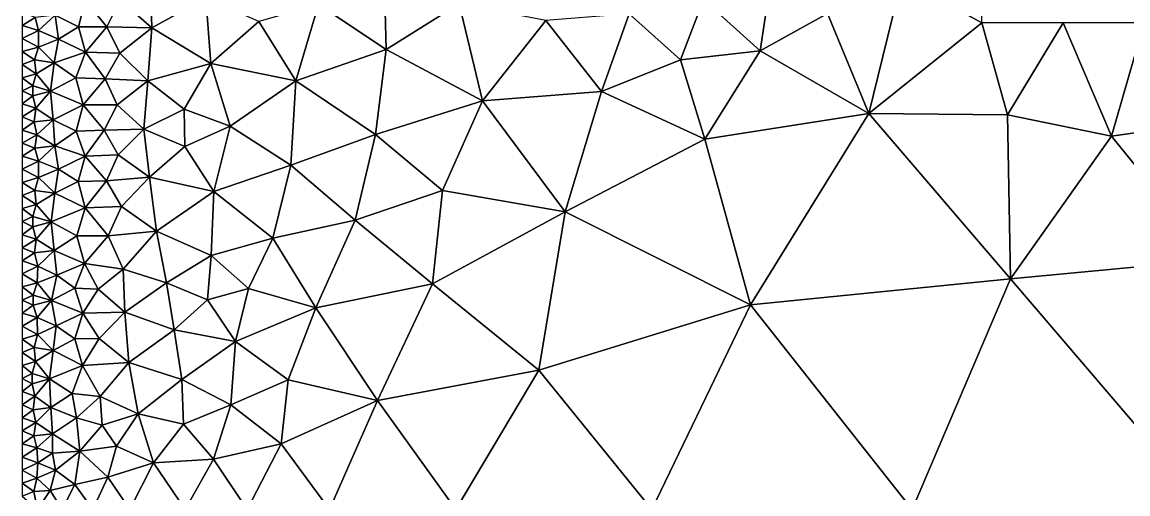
# Model space of a CAD drawing. Header units: metres. Extents: x 0 to 72, y -280 to 0.
# Drawn here: x 0.2 to 17.25, y -19.76 to -12.49 of the extents above; entities that cross this region are included whole.
import ezdxf

# ---------------------------------------------------------------- set-up
doc = ezdxf.new("R2010")
doc.units = ezdxf.units.M

msp = doc.modelspace()

# ---------------------------------------------------------------- linework, layer by layer
at = {"layer": 'layer', "color": 0}
for points in [[(15, -12.5), (15, -11.2324), (13.7647, -11.8208)], [(2.17576, -11.7215), (1.71308, -12.1501), (2.20119, -12.5766)], [(2.17576, -11.7215), (2.20119, -12.5766), (3.03278, -12.1165)], [(4.77172, -12.2172), (5.81205, -12.9135), (5.78254, -11.7251)], [(5.81205, -12.9135), (6.93881, -12.207), (5.78254, -11.7251)], [(11.5785, -12.9346), (11.75, -11.8024), (10.7082, -12.1405)], [(11.5785, -12.9346), (12.618, -12.3588), (11.75, -11.8024)], [(13.2531, -13.8964), (13.7647, -11.8208), (12.618, -12.3588)], [(15, -12.5), (13.7647, -11.8208), (13.2531, -13.8964)], [(1.17318, -12.1591), (0.710175, -12.3848), (1.06741, -12.5608)], [(1.17318, -12.1591), (1.06741, -12.5608), (1.50824, -12.5606)], [(1.17318, -12.1591), (1.50824, -12.5606), (1.71308, -12.1501)], [(1.71308, -12.1501), (1.50824, -12.5606), (2.20119, -12.5766)], [(3.03278, -12.1165), (2.20119, -12.5766), (3.11184, -13.1265)], [(3.11184, -13.1265), (3.85013, -12.4797), (3.03278, -12.1165)], [(4.42236, -13.3934), (4.77172, -12.2172), (3.85013, -12.4797)], [(4.42236, -13.3934), (5.81205, -12.9135), (4.77172, -12.2172)], [(5.81205, -12.9135), (7.29832, -13.7023), (6.93881, -12.207)], [(7.29832, -13.7023), (8.27273, -12.466), (6.93881, -12.207)], [(9.5618, -12.3629), (10.3521, -13.0687), (10.7082, -12.1405)], [(10.3521, -13.0687), (11.5785, -12.9346), (10.7082, -12.1405)], [(0.2, -12.3387), (0.2, -12.5403), (0.39893, -12.4185)], [(0.39893, -12.4185), (0.2, -12.5403), (0.453305, -12.6184)], [(0.39893, -12.4185), (0.453305, -12.6184), (0.710175, -12.3848)], [(0.710175, -12.3848), (0.453305, -12.6184), (0.759848, -12.7512)], [(0.710175, -12.3848), (0.759848, -12.7512), (1.06741, -12.5608)], [(9.13529, -13.5573), (9.5618, -12.3629), (8.27273, -12.466)], [(9.13529, -13.5573), (10.3521, -13.0687), (9.5618, -12.3629)], [(13.2531, -13.8964), (12.618, -12.3588), (11.5785, -12.9346)], [(0.2, -12.5403), (0.2, -12.7419), (0.453305, -12.6184)], [(1.06741, -12.5608), (0.759848, -12.7512), (1.17878, -12.9531)], [(1.06741, -12.5608), (1.17878, -12.9531), (1.50824, -12.5606)], [(1.50824, -12.5606), (1.17878, -12.9531), (1.70466, -12.969)], [(1.50824, -12.5606), (1.70466, -12.969), (2.20119, -12.5766)], [(2.20119, -12.5766), (1.70466, -12.969), (2.13798, -13.3951)], [(2.20119, -12.5766), (2.13798, -13.3951), (3.11184, -13.1265)], [(3.11184, -13.1265), (4.42236, -13.3934), (3.85013, -12.4797)], [(7.29832, -13.7023), (9.13529, -13.5573), (8.27273, -12.466)], [(15.394, -13.9213), (15, -12.5), (13.2531, -13.8964)], [(16.25, -12.5), (15, -12.5), (15.394, -13.9213)], [(16.9991, -14.2501), (16.25, -12.5), (15.394, -13.9213)], [(17.5, -12.5), (16.25, -12.5), (16.9991, -14.2501)], [(17.5, -12.5), (16.9991, -14.2501), (18.8641, -13.9804)], [(0.453305, -12.6184), (0.2, -12.7419), (0.4504, -12.8744)], [(0.2, -12.7419), (0.2, -12.9435), (0.4504, -12.8744)], [(0.453305, -12.6184), (0.4504, -12.8744), (0.759848, -12.7512)], [(0.759848, -12.7512), (0.4504, -12.8744), (0.695947, -13.1195)], [(0.759848, -12.7512), (0.695947, -13.1195), (1.17878, -12.9531)], [(0.4504, -12.8744), (0.2, -12.9435), (0.392579, -13.0733)], [(0.2, -12.9435), (0.2, -13.1452), (0.392579, -13.0733)], [(0.4504, -12.8744), (0.392579, -13.0733), (0.695947, -13.1195)], [(1.17878, -12.9531), (0.695947, -13.1195), (1.02924, -13.3501)], [(1.17878, -12.9531), (1.02924, -13.3501), (1.47905, -13.3649)], [(1.17878, -12.9531), (1.47905, -13.3649), (1.70466, -12.969)], [(4.42236, -13.3934), (5.64948, -14.2238), (5.81205, -12.9135)], [(5.64948, -14.2238), (7.29832, -13.7023), (5.81205, -12.9135)], [(10.7274, -14.2942), (11.5785, -12.9346), (10.3521, -13.0687)], [(10.7274, -14.2942), (13.2531, -13.8964), (11.5785, -12.9346)], [(0.392579, -13.0733), (0.2, -13.1452), (0.415438, -13.285)], [(0.392579, -13.0733), (0.415438, -13.285), (0.695947, -13.1195)], [(0.695947, -13.1195), (0.415438, -13.285), (0.638955, -13.5533)], [(0.695947, -13.1195), (0.638955, -13.5533), (1.02924, -13.3501)], [(1.70466, -12.969), (1.47905, -13.3649), (2.13798, -13.3951)], [(2.69694, -13.8322), (3.11184, -13.1265), (2.13798, -13.3951)], [(3.40993, -14.0931), (3.11184, -13.1265), (2.69694, -13.8322)], [(3.40993, -14.0931), (4.42236, -13.3934), (3.11184, -13.1265)], [(9.13529, -13.5573), (10.7274, -14.2942), (10.3521, -13.0687)], [(0.2, -13.1452), (0.2, -13.3468), (0.415438, -13.285)], [(0.415438, -13.285), (0.2, -13.3468), (0.363928, -13.4722)], [(0.415438, -13.285), (0.363928, -13.4722), (0.638955, -13.5533)], [(0.2, -13.3468), (0.2, -13.5484), (0.363928, -13.4722)], [(1.02924, -13.3501), (0.638955, -13.5533), (1.14305, -13.764)], [(1.02924, -13.3501), (1.14305, -13.764), (1.47905, -13.3649)], [(1.47905, -13.3649), (1.14305, -13.764), (1.66521, -13.7628)], [(1.47905, -13.3649), (1.66521, -13.7628), (2.13798, -13.3951)], [(2.13798, -13.3951), (1.66521, -13.7628), (2.07886, -14.1382)], [(2.13798, -13.3951), (2.07886, -14.1382), (2.69694, -13.8322)], [(4.34175, -14.6962), (4.42236, -13.3934), (3.40993, -14.0931)], [(4.34175, -14.6962), (5.64948, -14.2238), (4.42236, -13.3934)], [(0.363928, -13.4722), (0.2, -13.5484), (0.363168, -13.6282)], [(0.2, -13.5484), (0.2, -13.75), (0.363168, -13.6282)], [(0.363168, -13.6282), (0.2, -13.75), (0.411159, -13.8174)], [(0.363928, -13.4722), (0.363168, -13.6282), (0.638955, -13.5533)], [(0.363168, -13.6282), (0.411159, -13.8174), (0.638955, -13.5533)], [(0.638955, -13.5533), (0.411159, -13.8174), (0.678952, -13.9934)], [(0.638955, -13.5533), (0.678952, -13.9934), (1.14305, -13.764)], [(8.57188, -15.415), (9.13529, -13.5573), (7.29832, -13.7023)], [(8.57188, -15.415), (10.7274, -14.2942), (9.13529, -13.5573)], [(0.2, -13.75), (0.2, -13.9516), (0.411159, -13.8174)], [(1.14305, -13.764), (0.678952, -13.9934), (1.0353, -14.1722)], [(1.14305, -13.764), (1.0353, -14.1722), (1.46534, -14.1544)], [(1.14305, -13.764), (1.46534, -14.1544), (1.66521, -13.7628)], [(1.66521, -13.7628), (1.46534, -14.1544), (2.07886, -14.1382)], [(5.64948, -14.2238), (6.68042, -15.0872), (7.29832, -13.7023)], [(6.68042, -15.0872), (8.57188, -15.415), (7.29832, -13.7023)], [(0.411159, -13.8174), (0.2, -13.9516), (0.384025, -14.0282)], [(0.2, -13.9516), (0.2, -14.1532), (0.384025, -14.0282)], [(0.411159, -13.8174), (0.384025, -14.0282), (0.678952, -13.9934)], [(2.69694, -13.8322), (2.07886, -14.1382), (2.70825, -14.4092)], [(2.70825, -14.4092), (3.40993, -14.0931), (2.69694, -13.8322)], [(11.4289, -16.8451), (13.2531, -13.8964), (10.7274, -14.2942)], [(11.4289, -16.8451), (15.4405, -16.4448), (13.2531, -13.8964)], [(15.394, -13.9213), (13.2531, -13.8964), (15.4405, -16.4448)], [(16.9991, -14.2501), (15.394, -13.9213), (15.4405, -16.4448)], [(18.8641, -13.9804), (16.9991, -14.2501), (18.5458, -16.1539)], [(0.384025, -14.0282), (0.2, -14.1532), (0.427647, -14.2262)], [(0.384025, -14.0282), (0.427647, -14.2262), (0.678952, -13.9934)], [(0.678952, -13.9934), (0.427647, -14.2262), (0.704231, -14.3952)], [(0.678952, -13.9934), (0.704231, -14.3952), (1.0353, -14.1722)], [(1.46534, -14.1544), (1.68081, -14.5332), (2.07886, -14.1382)], [(2.07886, -14.1382), (1.68081, -14.5332), (2.16651, -14.8809)], [(2.07886, -14.1382), (2.16651, -14.8809), (2.70825, -14.4092)], [(3.15649, -15.0996), (3.40993, -14.0931), (2.70825, -14.4092)], [(3.15649, -15.0996), (4.34175, -14.6962), (3.40993, -14.0931)], [(0.2, -14.1532), (0.2, -14.3548), (0.427647, -14.2262)], [(0.427647, -14.2262), (0.2, -14.3548), (0.397121, -14.4326)], [(0.427647, -14.2262), (0.397121, -14.4326), (0.704231, -14.3952)], [(1.0353, -14.1722), (0.704231, -14.3952), (1.17366, -14.5561)], [(1.0353, -14.1722), (1.17366, -14.5561), (1.46534, -14.1544)], [(1.46534, -14.1544), (1.17366, -14.5561), (1.68081, -14.5332)], [(5.3351, -15.5438), (5.64948, -14.2238), (4.34175, -14.6962)], [(5.3351, -15.5438), (6.68042, -15.0872), (5.64948, -14.2238)], [(8.57188, -15.415), (11.4289, -16.8451), (10.7274, -14.2942)], [(15.4405, -16.4448), (18.5458, -16.1539), (16.9991, -14.2501)], [(0.2, -14.3548), (0.2, -14.5565), (0.397121, -14.4326)], [(0.397121, -14.4326), (0.2, -14.5565), (0.452024, -14.631)], [(0.397121, -14.4326), (0.452024, -14.631), (0.704231, -14.3952)], [(0.704231, -14.3952), (0.452024, -14.631), (0.75851, -14.7572)], [(0.704231, -14.3952), (0.75851, -14.7572), (1.17366, -14.5561)], [(2.16651, -14.8809), (3.15649, -15.0996), (2.70825, -14.4092)], [(0.2, -14.5565), (0.2, -14.7581), (0.452024, -14.631)], [(0.452024, -14.631), (0.2, -14.7581), (0.451381, -14.8868)], [(0.452024, -14.631), (0.451381, -14.8868), (0.75851, -14.7572)], [(1.17366, -14.5561), (0.75851, -14.7572), (1.06348, -14.9462)], [(1.17366, -14.5561), (1.06348, -14.9462), (1.50005, -14.9342)], [(1.17366, -14.5561), (1.50005, -14.9342), (1.68081, -14.5332)], [(1.68081, -14.5332), (1.50005, -14.9342), (2.16651, -14.8809)], [(0.2, -14.7581), (0.2, -14.9597), (0.451381, -14.8868)], [(0.75851, -14.7572), (0.451381, -14.8868), (0.702032, -15.1283)], [(0.75851, -14.7572), (0.702032, -15.1283), (1.06348, -14.9462)], [(4.0642, -15.8195), (4.34175, -14.6962), (3.15649, -15.0996)], [(4.0642, -15.8195), (5.3351, -15.5438), (4.34175, -14.6962)], [(0.451381, -14.8868), (0.2, -14.9597), (0.39463, -15.087)], [(0.2, -14.9597), (0.2, -15.1613), (0.39463, -15.087)], [(0.451381, -14.8868), (0.39463, -15.087), (0.702032, -15.1283)], [(1.06348, -14.9462), (0.702032, -15.1283), (1.17394, -15.3537)], [(1.06348, -14.9462), (1.17394, -15.3537), (1.50005, -14.9342)], [(1.50005, -14.9342), (1.17394, -15.3537), (1.7307, -15.3332)], [(1.50005, -14.9342), (1.7307, -15.3332), (2.16651, -14.8809)], [(2.16651, -14.8809), (1.7307, -15.3332), (2.27349, -15.7132)], [(2.27349, -15.7132), (3.15649, -15.0996), (2.16651, -14.8809)], [(0.39463, -15.087), (0.2, -15.1613), (0.418775, -15.2992)], [(0.2, -15.1613), (0.2, -15.3629), (0.418775, -15.2992)], [(0.39463, -15.087), (0.418775, -15.2992), (0.702032, -15.1283)], [(0.702032, -15.1283), (0.418775, -15.2992), (0.648186, -15.5677)], [(0.702032, -15.1283), (0.648186, -15.5677), (1.17394, -15.3537)], [(3.11471, -16.0848), (3.15649, -15.0996), (2.27349, -15.7132)], [(3.11471, -16.0848), (4.0642, -15.8195), (3.15649, -15.0996)], [(6.52996, -16.5228), (6.68042, -15.0872), (5.3351, -15.5438)], [(6.52996, -16.5228), (8.57188, -15.415), (6.68042, -15.0872)], [(0.418775, -15.2992), (0.2, -15.3629), (0.366973, -15.4876)], [(0.418775, -15.2992), (0.366973, -15.4876), (0.648186, -15.5677)], [(1.17394, -15.3537), (1.52544, -15.7815), (1.7307, -15.3332)], [(1.7307, -15.3332), (1.52544, -15.7815), (2.27349, -15.7132)], [(0.2, -15.3629), (0.2, -15.5645), (0.366973, -15.4876)], [(0.366973, -15.4876), (0.2, -15.5645), (0.366534, -15.6439)], [(0.366973, -15.4876), (0.366534, -15.6439), (0.648186, -15.5677)], [(1.17394, -15.3537), (0.648186, -15.5677), (1.04204, -15.7844)], [(1.17394, -15.3537), (1.04204, -15.7844), (1.52544, -15.7815)], [(6.52996, -16.5228), (8.1689, -17.8525), (8.57188, -15.415)], [(8.1689, -17.8525), (11.4289, -16.8451), (8.57188, -15.415)], [(0.2, -15.5645), (0.2, -15.7661), (0.366534, -15.6439)], [(0.366534, -15.6439), (0.2, -15.7661), (0.416351, -15.8338)], [(0.366534, -15.6439), (0.416351, -15.8338), (0.648186, -15.5677)], [(0.648186, -15.5677), (0.416351, -15.8338), (0.691861, -16.0113)], [(0.648186, -15.5677), (0.691861, -16.0113), (1.04204, -15.7844)], [(4.73061, -16.8934), (5.3351, -15.5438), (4.0642, -15.8195)], [(4.73061, -16.8934), (6.52996, -16.5228), (5.3351, -15.5438)], [(0.2, -15.7661), (0.2, -15.9677), (0.416351, -15.8338)], [(0.416351, -15.8338), (0.2, -15.9677), (0.390338, -16.0463)], [(0.416351, -15.8338), (0.390338, -16.0463), (0.691861, -16.0113)], [(1.04204, -15.7844), (0.691861, -16.0113), (1.16412, -16.2089)], [(1.04204, -15.7844), (1.16412, -16.2089), (1.52544, -15.7815)], [(1.52544, -15.7815), (1.16412, -16.2089), (1.75956, -16.2971)], [(1.52544, -15.7815), (1.75956, -16.2971), (2.27349, -15.7132)], [(2.27349, -15.7132), (1.75956, -16.2971), (2.4248, -16.5101)], [(2.4248, -16.5101), (3.11471, -16.0848), (2.27349, -15.7132)], [(3.69265, -16.597), (4.0642, -15.8195), (3.11471, -16.0848)], [(3.69265, -16.597), (4.73061, -16.8934), (4.0642, -15.8195)], [(0.2, -15.9677), (0.2, -16.1694), (0.390338, -16.0463)], [(0.390338, -16.0463), (0.441978, -16.2498), (0.691861, -16.0113)], [(0.691861, -16.0113), (0.441978, -16.2498), (0.734431, -16.3914)], [(0.691861, -16.0113), (0.734431, -16.3914), (1.16412, -16.2089)], [(0.390338, -16.0463), (0.2, -16.1694), (0.441978, -16.2498)], [(0.2, -16.1694), (0.2, -16.371), (0.441978, -16.2498)], [(2.4248, -16.5101), (3.05641, -16.7687), (3.11471, -16.0848)], [(3.05641, -16.7687), (3.69265, -16.597), (3.11471, -16.0848)], [(15.4405, -16.4448), (18.4813, -20), (18.5458, -16.1539)], [(0.441978, -16.2498), (0.2, -16.371), (0.434167, -16.5101)], [(0.441978, -16.2498), (0.434167, -16.5101), (0.734431, -16.3914)], [(1.16412, -16.2089), (0.734431, -16.3914), (1.01479, -16.5925)], [(1.16412, -16.2089), (1.01479, -16.5925), (1.37446, -16.6075)], [(1.16412, -16.2089), (1.37446, -16.6075), (1.75956, -16.2971)], [(1.75956, -16.2971), (1.37446, -16.6075), (1.78502, -16.9619)], [(1.75956, -16.2971), (1.78502, -16.9619), (2.4248, -16.5101)], [(0.2, -16.371), (0.2, -16.5726), (0.434167, -16.5101)], [(0.434167, -16.5101), (0.2, -16.5726), (0.372529, -16.6979)], [(0.434167, -16.5101), (0.372529, -16.6979), (0.654449, -16.7793)], [(0.734431, -16.3914), (0.434167, -16.5101), (0.654449, -16.7793)], [(0.734431, -16.3914), (0.654449, -16.7793), (1.01479, -16.5925)], [(1.78502, -16.9619), (2.54586, -17.2328), (2.4248, -16.5101)], [(2.54586, -17.2328), (3.05641, -16.7687), (2.4248, -16.5101)], [(5.67979, -18.3242), (6.52996, -16.5228), (4.73061, -16.8934)], [(5.67979, -18.3242), (8.1689, -17.8525), (6.52996, -16.5228)], [(11.4289, -16.8451), (13.9211, -20), (15.4405, -16.4448)], [(13.9211, -20), (18.4813, -20), (15.4405, -16.4448)], [(0.2, -16.5726), (0.2, -16.7742), (0.372529, -16.6979)], [(0.372529, -16.6979), (0.2, -16.7742), (0.37212, -16.854)], [(0.372529, -16.6979), (0.37212, -16.854), (0.654449, -16.7793)], [(1.01479, -16.5925), (0.654449, -16.7793), (1.13806, -16.9782)], [(1.01479, -16.5925), (1.13806, -16.9782), (1.37446, -16.6075)], [(1.37446, -16.6075), (1.13806, -16.9782), (1.78502, -16.9619)], [(3.48838, -17.4138), (3.69265, -16.597), (3.05641, -16.7687)], [(3.48838, -17.4138), (4.73061, -16.8934), (3.69265, -16.597)], [(0.2, -16.7742), (0.2, -16.9758), (0.37212, -16.854)], [(0.37212, -16.854), (0.2, -16.9758), (0.432083, -17.0435)], [(0.37212, -16.854), (0.432083, -17.0435), (0.654449, -16.7793)], [(0.654449, -16.7793), (0.432083, -17.0435), (0.726992, -17.1707)], [(0.654449, -16.7793), (0.726992, -17.1707), (1.13806, -16.9782)], [(2.54586, -17.2328), (3.48838, -17.4138), (3.05641, -16.7687)], [(8.1689, -17.8525), (9.9111, -20), (11.4289, -16.8451)], [(9.9111, -20), (13.9211, -20), (11.4289, -16.8451)], [(0.2, -16.9758), (0.2, -17.1774), (0.432083, -17.0435)], [(0.432083, -17.0435), (0.2, -17.1774), (0.437233, -17.3044)], [(0.432083, -17.0435), (0.437233, -17.3044), (0.726992, -17.1707)], [(1.13806, -16.9782), (0.726992, -17.1707), (1.01486, -17.37)], [(1.13806, -16.9782), (1.01486, -17.37), (1.38614, -17.3666)], [(1.13806, -16.9782), (1.38614, -17.3666), (1.78502, -16.9619)], [(1.38614, -17.3666), (1.84606, -17.7349), (1.78502, -16.9619)], [(1.84606, -17.7349), (2.54586, -17.2328), (1.78502, -16.9619)], [(3.48838, -17.4138), (4.30378, -18.0054), (4.73061, -16.8934)], [(4.30378, -18.0054), (5.67979, -18.3242), (4.73061, -16.8934)], [(0.2, -17.1774), (0.2, -17.379), (0.437233, -17.3044)], [(0.726992, -17.1707), (0.437233, -17.3044), (0.676802, -17.5495)], [(0.726992, -17.1707), (0.676802, -17.5495), (1.01486, -17.37)], [(0.437233, -17.3044), (0.2, -17.379), (0.384825, -17.5067)], [(0.2, -17.379), (0.2, -17.5806), (0.384825, -17.5067)], [(0.437233, -17.3044), (0.384825, -17.5067), (0.676802, -17.5495)], [(1.01486, -17.37), (0.676802, -17.5495), (1.13292, -17.7837)], [(1.01486, -17.37), (1.13292, -17.7837), (1.38614, -17.3666)], [(1.38614, -17.3666), (1.13292, -17.7837), (1.84606, -17.7349)], [(1.84606, -17.7349), (2.66366, -17.9991), (2.54586, -17.2328)], [(2.66366, -17.9991), (3.48838, -17.4138), (2.54586, -17.2328)], [(0.384825, -17.5067), (0.2, -17.5806), (0.406884, -17.7196)], [(0.384825, -17.5067), (0.406884, -17.7196), (0.676802, -17.5495)], [(0.676802, -17.5495), (0.406884, -17.7196), (0.619769, -17.9902)], [(0.676802, -17.5495), (0.619769, -17.9902), (1.13292, -17.7837)], [(2.66366, -17.9991), (3.41597, -18.3884), (3.48838, -17.4138)], [(3.41597, -18.3884), (4.30378, -18.0054), (3.48838, -17.4138)], [(0.2, -17.5806), (0.2, -17.7823), (0.406884, -17.7196)], [(0.406884, -17.7196), (0.2, -17.7823), (0.35725, -17.9081)], [(0.406884, -17.7196), (0.35725, -17.9081), (0.619769, -17.9902)], [(0.2, -17.7823), (0.2, -17.9839), (0.35725, -17.9081)], [(1.13292, -17.7837), (0.619769, -17.9902), (0.96988, -18.2117)], [(1.13292, -17.7837), (0.96988, -18.2117), (1.4044, -18.2603)], [(1.13292, -17.7837), (1.4044, -18.2603), (1.84606, -17.7349)], [(1.4044, -18.2603), (1.98918, -18.5284), (1.84606, -17.7349)], [(1.98918, -18.5284), (2.66366, -17.9991), (1.84606, -17.7349)], [(5.67979, -18.3242), (6.88698, -20), (8.1689, -17.8525)], [(6.88698, -20), (9.9111, -20), (8.1689, -17.8525)], [(0.35725, -17.9081), (0.2, -17.9839), (0.355708, -18.0643)], [(0.2, -17.9839), (0.2, -18.1855), (0.355708, -18.0643)], [(0.355708, -18.0643), (0.2, -18.1855), (0.398519, -18.2535)], [(0.35725, -17.9081), (0.355708, -18.0643), (0.619769, -17.9902)], [(0.355708, -18.0643), (0.398519, -18.2535), (0.619769, -17.9902)], [(0.619769, -17.9902), (0.398519, -18.2535), (0.641452, -18.4296)], [(0.619769, -17.9902), (0.641452, -18.4296), (0.96988, -18.2117)], [(1.98918, -18.5284), (2.68952, -18.6855), (2.66366, -17.9991)], [(2.68952, -18.6855), (3.41597, -18.3884), (2.66366, -17.9991)], [(3.41597, -18.3884), (4.19428, -18.9909), (4.30378, -18.0054)], [(4.19428, -18.9909), (5.67979, -18.3242), (4.30378, -18.0054)], [(0.2, -18.1855), (0.2, -18.3871), (0.398519, -18.2535)], [(0.96988, -18.2117), (0.641452, -18.4296), (1.0372, -18.5907)], [(0.96988, -18.2117), (1.0372, -18.5907), (1.4044, -18.2603)], [(0.398519, -18.2535), (0.2, -18.3871), (0.371016, -18.4642)], [(0.2, -18.3871), (0.2, -18.5887), (0.371016, -18.4642)], [(0.398519, -18.2535), (0.371016, -18.4642), (0.641452, -18.4296)], [(1.0372, -18.5907), (1.43601, -18.7021), (1.4044, -18.2603)], [(1.43601, -18.7021), (1.98918, -18.5284), (1.4044, -18.2603)], [(2.68952, -18.6855), (3.1516, -19.2248), (3.41597, -18.3884)], [(3.1516, -19.2248), (4.19428, -18.9909), (3.41597, -18.3884)], [(4.19428, -18.9909), (4.94178, -20), (5.67979, -18.3242)], [(4.94178, -20), (6.88698, -20), (5.67979, -18.3242)], [(0.371016, -18.4642), (0.2, -18.5887), (0.41082, -18.662)], [(0.371016, -18.4642), (0.41082, -18.662), (0.641452, -18.4296)], [(0.641452, -18.4296), (0.41082, -18.662), (0.667479, -18.8335)], [(0.641452, -18.4296), (0.667479, -18.8335), (1.0372, -18.5907)], [(1.43601, -18.7021), (1.65361, -19.0249), (1.98918, -18.5284)], [(1.65361, -19.0249), (2.22563, -19.2815), (1.98918, -18.5284)], [(2.22563, -19.2815), (2.68952, -18.6855), (1.98918, -18.5284)], [(0.2, -18.5887), (0.2, -18.7903), (0.41082, -18.662)], [(0.41082, -18.662), (0.2, -18.7903), (0.381836, -18.8656)], [(0.41082, -18.662), (0.381836, -18.8656), (0.667479, -18.8335)], [(1.0372, -18.5907), (0.667479, -18.8335), (1.09021, -19.1012)], [(1.09021, -19.1012), (1.43601, -18.7021), (1.0372, -18.5907)], [(1.09021, -19.1012), (1.65361, -19.0249), (1.43601, -18.7021)], [(2.22563, -19.2815), (3.1516, -19.2248), (2.68952, -18.6855)], [(0.2, -18.7903), (0.2, -18.9919), (0.381836, -18.8656)], [(0.381836, -18.8656), (0.2, -18.9919), (0.426931, -19.0498)], [(0.381836, -18.8656), (0.426931, -19.0498), (0.667479, -18.8335)], [(0.667479, -18.8335), (0.426931, -19.0498), (0.669499, -19.1328)], [(0.667479, -18.8335), (0.669499, -19.1328), (1.09021, -19.1012)], [(0.2, -18.9919), (0.2, -19.1935), (0.426931, -19.0498)], [(0.426931, -19.0498), (0.2, -19.1935), (0.440111, -19.2806)], [(0.426931, -19.0498), (0.440111, -19.2806), (0.669499, -19.1328)], [(1.09021, -19.1012), (1.52216, -19.5047), (1.65361, -19.0249)], [(1.52216, -19.5047), (2.22563, -19.2815), (1.65361, -19.0249)], [(3.1516, -19.2248), (3.67191, -20), (4.19428, -18.9909)], [(3.67191, -20), (4.94178, -20), (4.19428, -18.9909)], [(0.2, -19.1935), (0.2, -19.3952), (0.440111, -19.2806)], [(0.669499, -19.1328), (0.440111, -19.2806), (0.713237, -19.3945)], [(0.669499, -19.1328), (0.713237, -19.3945), (1.09021, -19.1012)], [(0.713237, -19.3945), (1.01057, -19.6185), (1.09021, -19.1012)], [(1.01057, -19.6185), (1.52216, -19.5047), (1.09021, -19.1012)], [(2.22563, -19.2815), (2.71157, -20), (3.1516, -19.2248)], [(2.71157, -20), (3.67191, -20), (3.1516, -19.2248)], [(0.440111, -19.2806), (0.2, -19.3952), (0.427639, -19.5171)], [(0.2, -19.3952), (0.2, -19.5968), (0.427639, -19.5171)], [(0.440111, -19.2806), (0.427639, -19.5171), (0.713237, -19.3945)], [(0.427639, -19.5171), (0.63068, -19.7093), (0.713237, -19.3945)], [(0.63068, -19.7093), (1.01057, -19.6185), (0.713237, -19.3945)], [(1.52216, -19.5047), (1.85989, -20), (2.22563, -19.2815)], [(1.85989, -20), (2.71157, -20), (2.22563, -19.2815)], [(0.427639, -19.5171), (0.2, -19.5968), (0.379216, -19.7245)], [(0.2, -19.5968), (0.2, -19.7984), (0.379216, -19.7245)], [(0.427639, -19.5171), (0.379216, -19.7245), (0.63068, -19.7093)], [(1.01057, -19.6185), (1.2904, -20), (1.52216, -19.5047)], [(1.2904, -20), (1.85989, -20), (1.52216, -19.5047)], [(0.379216, -19.7245), (0.2, -19.7984), (0.436346, -20)], [(0.436346, -20), (0.63068, -19.7093), (0.379216, -19.7245)], [(0.436346, -20), (0.815271, -20), (0.63068, -19.7093)], [(0.63068, -19.7093), (0.815271, -20), (1.01057, -19.6185)], [(0.815271, -20), (1.2904, -20), (1.01057, -19.6185)]]:
    msp.add_3dface(points, dxfattribs=at)

doc.saveas('drawing.dxf')
